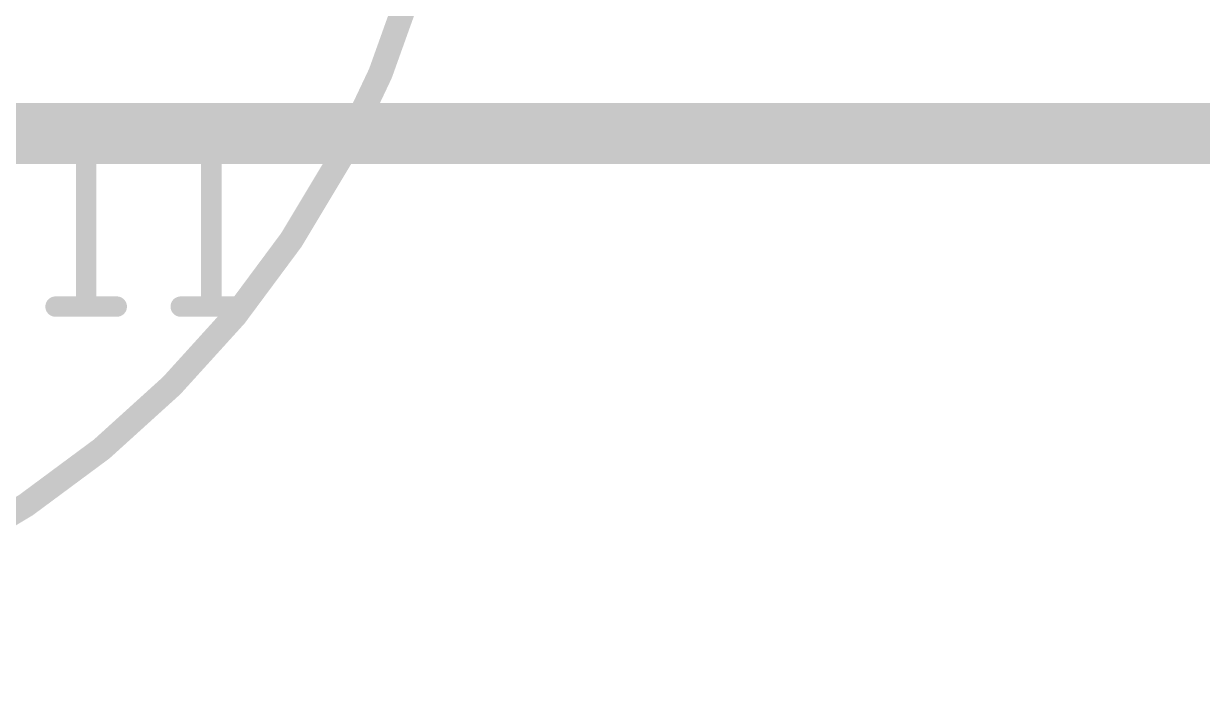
# Model space of a CAD drawing. Extents: x -15 to 99, y 4 to 73.
# Drawn here: x 69.65 to 76.99, y 17.04 to 21.13 of the extents above; entities that cross this region are included whole.
import ezdxf

# ---------------------------------------------------------------- set-up
doc = ezdxf.new("R2010")
doc.units = 0
for name, color, linetype in [('1', 22, 'CONTINUOUS'), ('21', 253, 'CONTINUOUS'), ('27', 253, 'CONTINUOUS')]:
    doc.layers.add(name, color=color, linetype=linetype)

msp = doc.modelspace()

# ---------------------------------------------------------------- linework, layer by layer
at = {"layer": '1', "const_width": 0.381}
msp.add_lwpolyline([(86.4553, 20.447), (56.007, 20.447)], dxfattribs=at)
at = {"layer": '21', "const_width": 0.1524}
msp.add_lwpolyline([(66.3321, 17.1196, 1), (66.3321, 29.1084, 1), (66.3321, 17.1196)], format="xyb", dxfattribs=at)
at = {"layer": '27', "const_width": 0.127}
for points in [[(69.8472, 20.5115), (70.2285, 20.5115)], [(70.0378, 19.3675), (70.0378, 20.5115)], [(70.6268, 20.5115), (71.0081, 20.5115)], [(70.8174, 19.3675), (70.8174, 20.5115)], [(69.8472, 19.3675), (70.2285, 19.3675)], [(70.6268, 19.3675), (71.0081, 19.3675)]]:
    msp.add_lwpolyline(points, dxfattribs=at)
at = {"layer": '27', "const_width": 0.0635}
for points in [[(69.8472, 20.5432, 1), (69.8472, 20.4797)], [(70.0696, 20.5115, 1), (70.0061, 20.5115)], [(70.2285, 20.4797, 1), (70.2285, 20.5432)], [(70.6268, 20.5432, 1), (70.6268, 20.4797)], [(70.8492, 20.5115, 1), (70.7857, 20.5115)], [(71.0081, 20.4797, 1), (71.0081, 20.5432)], [(69.8472, 19.3992, 1), (69.8472, 19.3358)], [(70.0061, 19.3675, 1), (70.0696, 19.3675)], [(70.2285, 19.3358, 1), (70.2285, 19.3992)], [(70.6268, 19.3992, 1), (70.6268, 19.3358)], [(70.7857, 19.3675, 1), (70.8492, 19.3675)], [(71.0081, 19.3358, 1), (71.0081, 19.3992)]]:
    msp.add_lwpolyline(points, format="xyb", dxfattribs=at)

doc.saveas('drawing.dxf')
